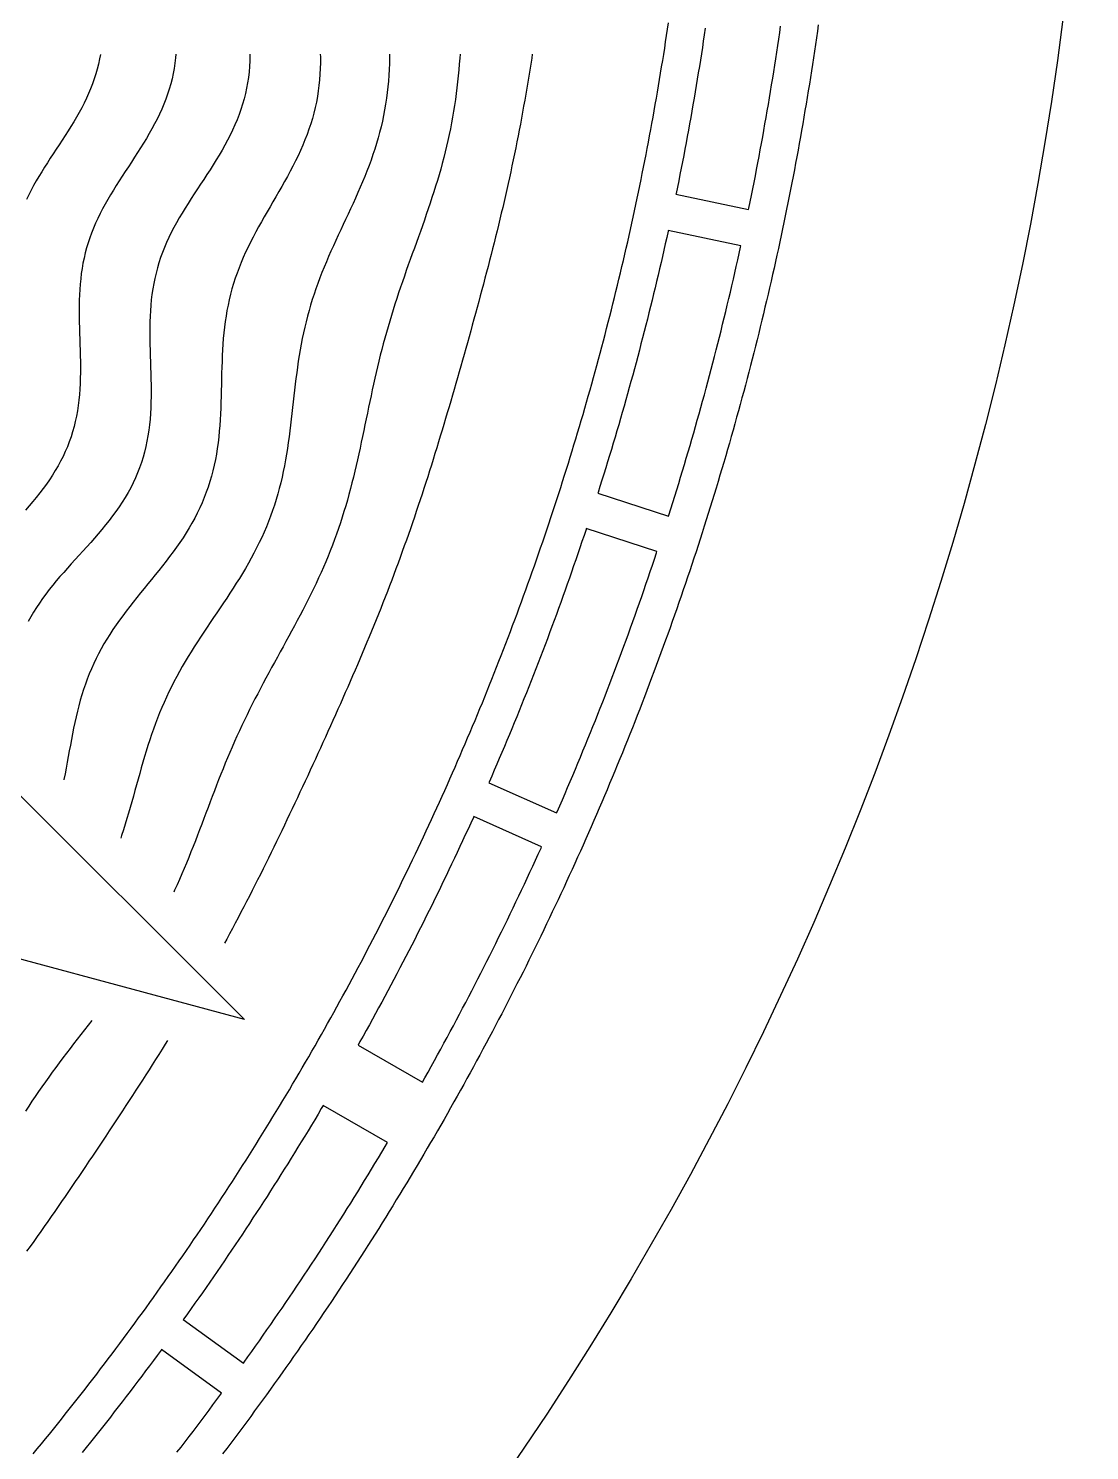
# Model space of a CAD drawing. Header units: millimetres. Extents: x -14.2 to 14.2, y -14.2 to 14.2.
# Drawn here: x 9.68 to 14.25, y -7.98 to -1.85 of the extents above; entities that cross this region are included whole.
import ezdxf

# ---------------------------------------------------------------- set-up
doc = ezdxf.new("R2010")
doc.units = ezdxf.units.MM
for name, color, linetype in [('ALTIN', 2, 'Continuous'), ('DOKU', 8, 'Continuous'), ('KESIM', 1, 'Continuous')]:
    doc.layers.add(name, color=color, linetype=linetype)

msp = doc.modelspace()

# ---------------------------------------------------------------- linework, layer by layer
at = {"layer": 'ALTIN'}
for points in [[(9.6993, -7.9955), (9.7167, -7.9743), (9.7341, -7.9531), (9.7514, -7.9319), (9.7687, -7.9106), (9.786, -7.8892), (9.8031, -7.8679), (9.8203, -7.8465), (9.8374, -7.825), (9.8544, -7.8035), (9.8714, -7.782), (9.8884, -7.7605), (9.9053, -7.7389), (9.9222, -7.7172), (9.939, -7.6956), (9.9557, -7.6739), (9.9725, -7.6521), (9.9891, -7.6304), (10.0057, -7.6085), (10.0223, -7.5867), (10.0388, -7.5648), (10.0553, -7.5429), (10.0718, -7.5209), (10.0881, -7.4989), (10.1045, -7.4769), (10.1208, -7.4549), (10.137, -7.4328), (10.1532, -7.4106), (10.1693, -7.3885), (10.1854, -7.3663), (10.2015, -7.344), (10.2175, -7.3217), (10.2334, -7.2994), (10.2493, -7.2771), (10.2652, -7.2547), (10.281, -7.2323), (10.2967, -7.2099), (10.3124, -7.1874), (10.3281, -7.1649), (10.3437, -7.1423), (10.3593, -7.1197), (10.3748, -7.0971), (10.3902, -7.0745), (10.4056, -7.0518), (10.421, -7.0291), (10.4363, -7.0063), (10.4516, -6.9835), (10.4668, -6.9607), (10.4819, -6.9378), (10.4971, -6.915), (10.5121, -6.892), (10.5271, -6.8691), (10.5421, -6.8461), (10.557, -6.8231), (10.5719, -6.8), (10.5867, -6.777), (10.6014, -6.7539), (10.6161, -6.7307), (10.6308, -6.7075), (10.6454, -6.6843), (10.66, -6.6611), (10.6745, -6.6378), (10.6889, -6.6145), (10.7033, -6.5912), (10.7177, -6.5678), (10.732, -6.5444), (10.7462, -6.521), (10.7604, -6.4975), (10.7746, -6.474), (10.7887, -6.4505), (10.8027, -6.427), (10.8167, -6.4034), (10.8307, -6.3798), (10.8446, -6.3561), (10.8584, -6.3324), (10.8722, -6.3087), (10.8859, -6.285), (10.8996, -6.2612), (10.9133, -6.2374), (10.9268, -6.2136), (10.9404, -6.1898), (10.9538, -6.1659), (10.9673, -6.142), (10.9806, -6.118), (10.994, -6.0941), (11.0072, -6.0701), (11.0205, -6.046), (11.0336, -6.022), (11.0467, -5.9979), (11.0598, -5.9738), (11.0728, -5.9496), (11.0858, -5.9255), (11.0987, -5.9013), (11.1115, -5.877), (11.1243, -5.8528), (11.137, -5.8285), (11.1497, -5.8042), (11.1624, -5.7798), (11.1749, -5.7555), (11.1875, -5.7311), (11.2, -5.7067), (11.2124, -5.6822), (11.2247, -5.6577), (11.2371, -5.6332), (11.2493, -5.6087), (11.2615, -5.5842), (11.2737, -5.5596), (11.2858, -5.535), (11.2978, -5.5103), (11.3098, -5.4857), (11.3218, -5.461), (11.3337, -5.4363), (11.3455, -5.4115), (11.3573, -5.3868), (11.369, -5.362), (11.3807, -5.3372), (11.3923, -5.3123), (11.4039, -5.2874), (11.4154, -5.2626), (11.4268, -5.2376), (11.4382, -5.2127), (11.4496, -5.1877), (11.4608, -5.1627), (11.4721, -5.1377), (11.4833, -5.1127), (11.4944, -5.0876), (11.5055, -5.0625), (11.5165, -5.0374), (11.5274, -5.0123), (11.5384, -4.9871), (11.5492, -4.9619), (11.56, -4.9367), (11.5707, -4.9115), (11.5814, -4.8862), (11.5921, -4.861), (11.6026, -4.8357), (11.6132, -4.8103), (11.6236, -4.785), (11.634, -4.7596), (11.6444, -4.7342), (11.6547, -4.7088), (11.6649, -4.6834), (11.6751, -4.6579), (11.6853, -4.6324), (11.6953, -4.6069), (11.7054, -4.5814), (11.7153, -4.5558), (11.7253, -4.5303), (11.7351, -4.5047), (11.7449, -4.4791), (11.7546, -4.4534), (11.7643, -4.4278), (11.774, -4.4021), (11.7835, -4.3764), (11.7931, -4.3507), (11.8025, -4.325), (11.8119, -4.2992), (11.8213, -4.2734), (11.8306, -4.2476), (11.8398, -4.2218), (11.849, -4.196), (11.8581, -4.1701), (11.8672, -4.1442), (11.8762, -4.1183), (11.8852, -4.0924), (11.8941, -4.0665), (11.9029, -4.0405), (11.9117, -4.0145), (11.9204, -3.9885), (11.9291, -3.9625), (11.9377, -3.9365), (11.9463, -3.9104), (11.9548, -3.8843), (11.9632, -3.8583), (11.9716, -3.8321), (11.9799, -3.806), (11.9882, -3.7799), (11.9964, -3.7537), (12.0046, -3.7275), (12.0127, -3.7013), (12.0208, -3.6751), (12.0287, -3.6489), (12.0367, -3.6226), (12.0445, -3.5964), (12.0524, -3.5701), (12.0601, -3.5438), (12.0678, -3.5175), (12.0755, -3.4911), (12.0831, -3.4648), (12.0906, -3.4384), (12.0981, -3.412), (12.1055, -3.3856), (12.1128, -3.3592), (12.1201, -3.3328), (12.1274, -3.3063), (12.1346, -3.2798), (12.1417, -3.2534), (12.1488, -3.2269), (12.1558, -3.2003), (12.1627, -3.1738), (12.1696, -3.1473), (12.1765, -3.1207), (12.1832, -3.0941), (12.19, -3.0676), (12.1966, -3.041), (12.2032, -3.0143), (12.2098, -2.9877), (12.2163, -2.9611), (12.2227, -2.9344), (12.2291, -2.9077), (12.2354, -2.881), (12.2416, -2.8543), (12.2478, -2.8276), (12.254, -2.8009), (12.2601, -2.7742), (12.2661, -2.7474), (12.272, -2.7206), (12.2779, -2.6939), (12.2838, -2.6671), (12.2896, -2.6403), (12.2953, -2.6134), (12.301, -2.5866), (12.3066, -2.5598), (12.3122, -2.5329), (12.3177, -2.5061), (12.3231, -2.4792), (12.3285, -2.4523), (12.3338, -2.4254), (12.3391, -2.3985), (12.3443, -2.3715), (12.3494, -2.3446), (12.3545, -2.3177), (12.3595, -2.2907), (12.3645, -2.2637), (12.3694, -2.2368), (12.3742, -2.2098), (12.379, -2.1828), (12.3838, -2.1557), (12.3884, -2.1287), (12.3931, -2.1017), (12.3976, -2.0746), (12.4021, -2.0476), (12.4065, -2.0205), (12.4109, -1.9935), (12.4152, -1.9664), (12.4195, -1.9393), (12.4237, -1.9122), (12.4278, -1.8851), (12.4319, -1.858), (12.436, -1.8308)], [(13.0814, -1.8385), (13.0774, -1.867), (13.0733, -1.8955), (13.0691, -1.9241), (13.0649, -1.9526), (13.0606, -1.9811), (13.0563, -2.0095), (13.0518, -2.038), (13.0474, -2.0665), (13.0428, -2.095), (13.0382, -2.1234), (13.0336, -2.1518), (13.0288, -2.1803), (13.024, -2.2087), (13.0192, -2.2371), (13.0143, -2.2655), (13.0093, -2.2939), (13.0043, -2.3223), (12.9992, -2.3506), (12.994, -2.379), (12.9888, -2.4073), (12.9835, -2.4357), (12.9782, -2.464), (12.9728, -2.4923), (12.9673, -2.5206), (12.9618, -2.5489), (12.9562, -2.5771), (12.9505, -2.6054), (12.9448, -2.6337), (12.939, -2.6619), (12.9332, -2.6901), (12.9273, -2.7183), (12.9213, -2.7465), (12.9153, -2.7747), (12.9092, -2.8029), (12.9031, -2.831), (12.8969, -2.8592), (12.8906, -2.8873), (12.8843, -2.9154), (12.8779, -2.9435), (12.8714, -2.9716), (12.8649, -2.9997), (12.8583, -3.0277), (12.8517, -3.0558), (12.845, -3.0838), (12.8382, -3.1118), (12.8314, -3.1398), (12.8245, -3.1678), (12.8176, -3.1958), (12.8106, -3.2237), (12.8035, -3.2517), (12.7964, -3.2796), (12.7892, -3.3075), (12.782, -3.3354), (12.7747, -3.3633), (12.7673, -3.3912), (12.7599, -3.419), (12.7524, -3.4468), (12.7448, -3.4746), (12.7372, -3.5024), (12.7296, -3.5302), (12.7218, -3.558), (12.714, -3.5857), (12.7062, -3.6135), (12.6983, -3.6412), (12.6903, -3.6689), (12.6823, -3.6965), (12.6742, -3.7242), (12.666, -3.7518), (12.6578, -3.7795), (12.6495, -3.8071), (12.6412, -3.8347), (12.6328, -3.8622), (12.6243, -3.8898), (12.6158, -3.9173), (12.6072, -3.9448), (12.5986, -3.9723), (12.5899, -3.9998), (12.5811, -4.0273), (12.5723, -4.0547), (12.5635, -4.0821), (12.5545, -4.1095), (12.5455, -4.1369), (12.5365, -4.1643), (12.5274, -4.1916), (12.5182, -4.2189), (12.5089, -4.2462), (12.4997, -4.2735), (12.4903, -4.3008), (12.4809, -4.328), (12.4714, -4.3552), (12.4619, -4.3824), (12.4523, -4.4096), (12.4426, -4.4367), (12.4329, -4.4639), (12.4232, -4.491), (12.4133, -4.5181), (12.4035, -4.5452), (12.3935, -4.5722), (12.3835, -4.5992), (12.3734, -4.6262), (12.3633, -4.6532), (12.3531, -4.6802), (12.3429, -4.7071), (12.3326, -4.734), (12.3222, -4.7609), (12.3118, -4.7878), (12.3013, -4.8147), (12.2908, -4.8415), (12.2802, -4.8683), (12.2696, -4.8951), (12.2589, -4.9218), (12.2481, -4.9486), (12.2373, -4.9753), (12.2264, -5.0019), (12.2154, -5.0286), (12.2044, -5.0552), (12.1934, -5.0819), (12.1823, -5.1085), (12.1711, -5.135), (12.1599, -5.1616), (12.1486, -5.1881), (12.1372, -5.2146), (12.1258, -5.241), (12.1144, -5.2675), (12.1028, -5.2939), (12.0913, -5.3203), (12.0796, -5.3467), (12.0679, -5.373), (12.0562, -5.3993), (12.0444, -5.4256), (12.0325, -5.4519), (12.0206, -5.4781), (12.0086, -5.5043), (11.9966, -5.5305), (11.9845, -5.5567), (11.9723, -5.5828), (11.9601, -5.6089), (11.9479, -5.635), (11.9355, -5.661), (11.9232, -5.6871), (11.9107, -5.7131), (11.8982, -5.739), (11.8857, -5.765), (11.8731, -5.7909), (11.8604, -5.8168), (11.8477, -5.8426), (11.8349, -5.8685), (11.8221, -5.8943), (11.8092, -5.9201), (11.7963, -5.9458), (11.7833, -5.9715), (11.7702, -5.9972), (11.7571, -6.0229), (11.7439, -6.0485), (11.7307, -6.0741), (11.7174, -6.0997), (11.7041, -6.1252), (11.6907, -6.1508), (11.6772, -6.1763), (11.6637, -6.2017), (11.6502, -6.2272), (11.6366, -6.2526), (11.6229, -6.2779), (11.6092, -6.3033), (11.5954, -6.3286), (11.5816, -6.3539), (11.5677, -6.3791), (11.5537, -6.4043), (11.5397, -6.4295), (11.5257, -6.4547), (11.5116, -6.4798), (11.4974, -6.5049), (11.4832, -6.53), (11.4689, -6.555), (11.4546, -6.58), (11.4402, -6.605), (11.4258, -6.6299), (11.4113, -6.6549), (11.3967, -6.6797), (11.3821, -6.7046), (11.3675, -6.7294), (11.3528, -6.7542), (11.338, -6.7789), (11.3232, -6.8037), (11.3083, -6.8283), (11.2934, -6.853), (11.2784, -6.8776), (11.2634, -6.9022), (11.2483, -6.9268), (11.2332, -6.9513), (11.218, -6.9758), (11.2027, -7.0002), (11.1874, -7.0247), (11.1721, -7.049), (11.1567, -7.0734), (11.1412, -7.0977), (11.1257, -7.122), (11.1101, -7.1463), (11.0945, -7.1705), (11.0788, -7.1947), (11.0631, -7.2188), (11.0473, -7.243), (11.0315, -7.267), (11.0156, -7.2911), (10.9997, -7.3151), (10.9837, -7.3391), (10.9677, -7.363), (10.9516, -7.3869), (10.9354, -7.4108), (10.9193, -7.4347), (10.903, -7.4585), (10.8867, -7.4822), (10.8704, -7.506), (10.854, -7.5297), (10.8375, -7.5533), (10.821, -7.5769), (10.8044, -7.6005), (10.7878, -7.6241), (10.7712, -7.6476), (10.7545, -7.6711), (10.7377, -7.6945), (10.7209, -7.7179), (10.704, -7.7413), (10.6871, -7.7646), (10.6701, -7.7879), (10.6531, -7.8112), (10.6361, -7.8344), (10.6189, -7.8576), (10.6018, -7.8808), (10.5846, -7.9039), (10.5673, -7.9269), (10.55, -7.95), (10.5326, -7.973), (10.5152, -7.9959)], [(12.5942, -1.8541), (12.5902, -1.8816), (12.586, -1.9091), (12.5818, -1.9365), (12.5776, -1.964), (12.5733, -1.9914), (12.5689, -2.0188), (12.5645, -2.0463), (12.56, -2.0737), (12.5554, -2.1011), (12.5508, -2.1284), (12.5461, -2.1558), (12.5414, -2.1832), (12.5366, -2.2105), (12.5318, -2.2379), (12.5268, -2.2652), (12.5219, -2.2925), (12.5168, -2.3199), (12.5117, -2.3472), (12.5066, -2.3745), (12.5014, -2.4017), (12.4961, -2.429), (12.4908, -2.4563), (12.4854, -2.4835), (12.4799, -2.5107), (12.4744, -2.538), (12.4689, -2.5652), (12.4682, -2.5684), (12.7812, -2.6349), (12.7823, -2.6296), (12.788, -2.6018), (12.7937, -2.5738), (12.7992, -2.5459), (12.8048, -2.518), (12.8102, -2.4901), (12.8156, -2.4621), (12.821, -2.4341), (12.8263, -2.4062), (12.8315, -2.3782), (12.8366, -2.3502), (12.8417, -2.3222), (12.8468, -2.2941), (12.8517, -2.2661), (12.8567, -2.2381), (12.8615, -2.21), (12.8663, -2.1819), (12.871, -2.1539), (12.8757, -2.1258), (12.8803, -2.0977), (12.8848, -2.0696), (12.8893, -2.0415), (12.8938, -2.0133), (12.8981, -1.9852), (12.9024, -1.9571), (12.9067, -1.9289), (12.9108, -1.9008), (12.915, -1.8726), (12.919, -1.8444)], [(10.3185, -7.9894), (10.3359, -7.9669), (10.3533, -7.9443), (10.3706, -7.9217), (10.3878, -7.8991), (10.405, -7.8764), (10.4222, -7.8537), (10.4393, -7.8309), (10.4564, -7.8081), (10.4734, -7.7853), (10.4903, -7.7624), (10.5072, -7.7395), (10.5104, -7.7352), (10.2516, -7.5471), (10.2496, -7.5498), (10.2331, -7.5721), (10.2166, -7.5944), (10.2, -7.6167), (10.1833, -7.6389), (10.1666, -7.6611), (10.1499, -7.6833), (10.1331, -7.7054), (10.1163, -7.7275), (10.0994, -7.7495), (10.0825, -7.7715), (10.0655, -7.7935), (10.0485, -7.8155), (10.0314, -7.8374), (10.0143, -7.8592), (9.9971, -7.8811), (9.9799, -7.9029), (9.9626, -7.9246), (9.9453, -7.9463), (9.9279, -7.968), (9.9105, -7.9896)]]:
    msp.add_lwpolyline(points, dxfattribs=at)
for points in [[(12.4037, -2.8636), (12.3975, -2.8907), (12.3911, -2.9177), (12.3847, -2.9447), (12.3783, -2.9718), (12.3718, -2.9988), (12.3652, -3.0257), (12.3586, -3.0527), (12.3519, -3.0797), (12.3451, -3.1066), (12.3383, -3.1335), (12.3314, -3.1604), (12.3245, -3.1873), (12.3175, -3.2142), (12.3105, -3.2411), (12.3034, -3.2679), (12.2962, -3.2948), (12.289, -3.3216), (12.2817, -3.3484), (12.2744, -3.3752), (12.267, -3.4019), (12.2596, -3.4287), (12.2521, -3.4554), (12.2445, -3.4822), (12.2369, -3.5089), (12.2292, -3.5356), (12.2214, -3.5622), (12.2136, -3.5889), (12.2058, -3.6155), (12.1979, -3.6421), (12.1899, -3.6687), (12.1819, -3.6953), (12.1738, -3.7219), (12.1656, -3.7484), (12.1574, -3.775), (12.1491, -3.8015), (12.1408, -3.828), (12.1324, -3.8545), (12.1314, -3.8576), (12.4358, -3.9565), (12.4374, -3.9514), (12.446, -3.9242), (12.4545, -3.897), (12.463, -3.8699), (12.4714, -3.8427), (12.4798, -3.8155), (12.4881, -3.7882), (12.4963, -3.761), (12.5045, -3.7337), (12.5126, -3.7064), (12.5207, -3.6791), (12.5287, -3.6518), (12.5366, -3.6244), (12.5445, -3.5971), (12.5523, -3.5697), (12.56, -3.5423), (12.5677, -3.5149), (12.5754, -3.4875), (12.583, -3.46), (12.5905, -3.4326), (12.5979, -3.4051), (12.6053, -3.3776), (12.6127, -3.3501), (12.6199, -3.3226), (12.6272, -3.295), (12.6343, -3.2675), (12.6414, -3.2399), (12.6485, -3.2123), (12.6554, -3.1847), (12.6624, -3.1571), (12.6692, -3.1294), (12.676, -3.1018), (12.6828, -3.0741), (12.6894, -3.0465), (12.696, -3.0188), (12.7026, -2.9911), (12.7091, -2.9633), (12.7155, -2.9356), (12.7219, -2.9079), (12.7282, -2.8801), (12.7345, -2.8523), (12.7407, -2.8245), (12.7468, -2.7967), (12.7479, -2.7914), (12.4349, -2.7249), (12.4342, -2.7282), (12.4282, -2.7553), (12.4222, -2.7824), (12.4161, -2.8095), (12.4099, -2.8366)], [(12.0365, -4.1445), (12.0274, -4.1707), (12.0183, -4.197), (12.0091, -4.2232), (11.9998, -4.2494), (11.9905, -4.2755), (11.9812, -4.3017), (11.9718, -4.3278), (11.9623, -4.3539), (11.9528, -4.38), (11.9432, -4.4061), (11.9335, -4.4321), (11.9238, -4.4581), (11.9141, -4.4841), (11.9043, -4.5101), (11.8944, -4.5361), (11.8845, -4.562), (11.8745, -4.5879), (11.8645, -4.6138), (11.8544, -4.6397), (11.8442, -4.6656), (11.834, -4.6914), (11.8237, -4.7172), (11.8134, -4.743), (11.8031, -4.7687), (11.7926, -4.7945), (11.7821, -4.8202), (11.7716, -4.8459), (11.761, -4.8716), (11.7503, -4.8972), (11.7396, -4.9228), (11.7289, -4.9484), (11.718, -4.974), (11.7071, -4.9996), (11.6962, -5.0251), (11.6852, -5.0506), (11.6742, -5.0761), (11.6631, -5.1015), (11.6617, -5.1046), (11.9541, -5.2347), (11.9563, -5.2298), (11.9676, -5.2037), (11.979, -5.1776), (11.9902, -5.1514), (12.0014, -5.1252), (12.0126, -5.099), (12.0237, -5.0728), (12.0347, -5.0466), (12.0457, -5.0203), (12.0566, -4.994), (12.0675, -4.9677), (12.0783, -4.9414), (12.0891, -4.915), (12.0997, -4.8886), (12.1104, -4.8622), (12.121, -4.8358), (12.1315, -4.8093), (12.1419, -4.7828), (12.1524, -4.7563), (12.1627, -4.7298), (12.173, -4.7033), (12.1832, -4.6767), (12.1934, -4.6501), (12.2035, -4.6235), (12.2136, -4.5969), (12.2236, -4.5702), (12.2335, -4.5435), (12.2434, -4.5168), (12.2532, -4.4901), (12.263, -4.4634), (12.2727, -4.4366), (12.2823, -4.4098), (12.2919, -4.383), (12.3015, -4.3562), (12.3109, -4.3293), (12.3204, -4.3025), (12.3297, -4.2756), (12.339, -4.2487), (12.3483, -4.2217), (12.3574, -4.1948), (12.3666, -4.1678), (12.3756, -4.1408), (12.3846, -4.1138), (12.3863, -4.1087), (12.082, -4.0098), (12.0809, -4.0129), (12.0722, -4.0393), (12.0633, -4.0656), (12.0544, -4.0919), (12.0455, -4.1182)], [(9.1477, -5.7317), (8.7469, -5.05), (9.5377, -5.0563), (10.6088, -6.125)], [(11.5373, -5.3799), (11.5255, -5.4051), (11.5137, -5.4302), (11.5018, -5.4553), (11.4899, -5.4804), (11.4779, -5.5055), (11.4659, -5.5305), (11.4538, -5.5555), (11.4416, -5.5805), (11.4294, -5.6054), (11.4172, -5.6303), (11.4049, -5.6552), (11.3925, -5.6801), (11.3801, -5.7049), (11.3676, -5.7298), (11.3551, -5.7545), (11.3425, -5.7793), (11.3299, -5.804), (11.3172, -5.8287), (11.3044, -5.8534), (11.2916, -5.8781), (11.2788, -5.9027), (11.2659, -5.9273), (11.2529, -5.9518), (11.2399, -5.9764), (11.2269, -6.0009), (11.2137, -6.0254), (11.2006, -6.0498), (11.1873, -6.0742), (11.1741, -6.0986), (11.1607, -6.123), (11.1473, -6.1473), (11.1339, -6.1716), (11.1204, -6.1959), (11.1069, -6.2201), (11.0987, -6.2347), (11.3759, -6.3947), (11.3861, -6.3765), (11.4, -6.3517), (11.4138, -6.3268), (11.4276, -6.3018), (11.4413, -6.2769), (11.455, -6.2519), (11.4686, -6.2269), (11.4821, -6.2019), (11.4956, -6.1768), (11.5091, -6.1517), (11.5225, -6.1266), (11.5358, -6.1015), (11.5491, -6.0763), (11.5623, -6.0511), (11.5755, -6.0258), (11.5886, -6.0006), (11.6017, -5.9753), (11.6147, -5.9499), (11.6276, -5.9246), (11.6405, -5.8992), (11.6534, -5.8738), (11.6662, -5.8483), (11.6789, -5.8229), (11.6916, -5.7974), (11.7042, -5.7719), (11.7168, -5.7463), (11.7293, -5.7207), (11.7417, -5.6951), (11.7541, -5.6695), (11.7665, -5.6439), (11.7787, -5.6182), (11.791, -5.5925), (11.8031, -5.5667), (11.8153, -5.541), (11.8273, -5.5152), (11.8393, -5.4894), (11.8513, -5.4635), (11.8632, -5.4376), (11.875, -5.4117), (11.8868, -5.3858), (11.889, -5.3809), (11.5967, -5.2507), (11.5953, -5.2538), (11.5838, -5.279), (11.5723, -5.3043), (11.5607, -5.3295), (11.549, -5.3547)], [(10.8686, -6.6277), (10.8541, -6.6514), (10.8396, -6.6751), (10.825, -6.6987), (10.8103, -6.7223), (10.7957, -6.7459), (10.7809, -6.7694), (10.7661, -6.7929), (10.7513, -6.8164), (10.7364, -6.8398), (10.7214, -6.8632), (10.7064, -6.8866), (10.6914, -6.9099), (10.6763, -6.9333), (10.6611, -6.9565), (10.6459, -6.9798), (10.6307, -7.003), (10.6154, -7.0262), (10.6, -7.0493), (10.5846, -7.0724), (10.5692, -7.0955), (10.5536, -7.1185), (10.5381, -7.1415), (10.5225, -7.1645), (10.5068, -7.1874), (10.4911, -7.2104), (10.4754, -7.2332), (10.4596, -7.2561), (10.4437, -7.2789), (10.4278, -7.3016), (10.4119, -7.3244), (10.3958, -7.3471), (10.3798, -7.3697), (10.3637, -7.3923), (10.3475, -7.4149), (10.3456, -7.4176), (10.6045, -7.6057), (10.6076, -7.6013), (10.6242, -7.5782), (10.6407, -7.555), (10.6572, -7.5317), (10.6736, -7.5085), (10.6899, -7.4852), (10.7062, -7.4618), (10.7225, -7.4385), (10.7387, -7.415), (10.7548, -7.3916), (10.7709, -7.3681), (10.787, -7.3446), (10.803, -7.3211), (10.8189, -7.2975), (10.8348, -7.2738), (10.8507, -7.2502), (10.8665, -7.2265), (10.8822, -7.2028), (10.8979, -7.179), (10.9135, -7.1552), (10.9291, -7.1314), (10.9447, -7.1075), (10.9601, -7.0836), (10.9756, -7.0597), (10.9909, -7.0358), (11.0063, -7.0118), (11.0215, -6.9877), (11.0367, -6.9637), (11.0519, -6.9396), (11.067, -6.9154), (11.0821, -6.8913), (11.0971, -6.8671), (11.1121, -6.8429), (11.127, -6.8186), (11.1418, -6.7943), (11.1566, -6.77), (11.1713, -6.7456), (11.186, -6.7212), (11.2007, -6.6968), (11.2153, -6.6724), (11.2259, -6.6545), (10.9487, -6.4945), (10.9402, -6.5088), (10.926, -6.5326), (10.9117, -6.5564), (10.8974, -6.5802), (10.883, -6.604)]]:
    msp.add_lwpolyline(points, close=True, dxfattribs=at)
at = {"layer": 'DOKU'}
for points in [[(10.3132, -1.9658), (10.3119, -1.9811), (10.3093, -2.0039), (10.306, -2.0266), (10.3019, -2.0492), (10.297, -2.0716), (10.2914, -2.0938), (10.2851, -2.1159), (10.2781, -2.1378), (10.2703, -2.1596), (10.2619, -2.1812), (10.2528, -2.2027), (10.2431, -2.224), (10.2328, -2.2452), (10.222, -2.2662), (10.2107, -2.287), (10.199, -2.3078), (10.1869, -2.3284), (10.1744, -2.3489), (10.1617, -2.3694), (10.1487, -2.3897), (10.1356, -2.41), (10.1224, -2.4302), (10.1091, -2.4503), (10.0959, -2.4704), (10.0827, -2.4905), (10.0697, -2.5107), (10.0569, -2.5308), (10.0443, -2.5509), (10.032, -2.5711), (10.0201, -2.5914), (10.0086, -2.6117), (9.9975, -2.6321), (9.987, -2.6527), (9.9769, -2.6733), (9.9674, -2.6941), (9.9585, -2.715), (9.9502, -2.7361), (9.9425, -2.7573), (9.9354, -2.7787), (9.929, -2.8003), (9.9232, -2.822), (9.918, -2.844), (9.9135, -2.8661), (9.9096, -2.8884), (9.9063, -2.9109), (9.9035, -2.9336), (9.9013, -2.9564), (9.8996, -2.9794), (9.8984, -3.0026), (9.8975, -3.026), (9.8971, -3.0495), (9.897, -3.0731), (9.8972, -3.0969), (9.8976, -3.1207), (9.8982, -3.1447), (9.8989, -3.1687), (9.8997, -3.1928), (9.9005, -3.2169), (9.9012, -3.241), (9.9018, -3.2651), (9.9022, -3.2892), (9.9024, -3.3133), (9.9023, -3.3373), (9.9019, -3.3612), (9.9011, -3.3851), (9.8998, -3.4088), (9.898, -3.4323), (9.8957, -3.4557), (9.8929, -3.479), (9.8894, -3.502), (9.8853, -3.5248), (9.8805, -3.5475), (9.8751, -3.5698), (9.8689, -3.592), (9.862, -3.6139), (9.8545, -3.6355), (9.8462, -3.6569), (9.8372, -3.678), (9.8275, -3.6988), (9.8171, -3.7194), (9.806, -3.7397), (9.7943, -3.7597), (9.782, -3.7795), (9.7691, -3.799), (9.7556, -3.8183), (9.7417, -3.8373), (9.7273, -3.8562), (9.7124, -3.8749), (9.6972, -3.8933), (9.6817, -3.9117), (9.6659, -3.9298)], [(9.9887, -1.9667), (9.9852, -1.9862), (9.9805, -2.0079), (9.9751, -2.0295), (9.9689, -2.0509), (9.9621, -2.0721), (9.9546, -2.0932), (9.9464, -2.1142), (9.9376, -2.135), (9.9282, -2.1556), (9.9183, -2.1761), (9.9078, -2.1965), (9.8969, -2.2167), (9.8855, -2.2369), (9.8737, -2.2569), (9.8617, -2.2767), (9.8493, -2.2965), (9.8367, -2.3162), (9.824, -2.3359), (9.8112, -2.3555), (9.7984, -2.375), (9.7855, -2.3945), (9.7728, -2.414), (9.7601, -2.4335), (9.7477, -2.453), (9.7355, -2.4725), (9.7236, -2.4921), (9.7121, -2.5117), (9.7009, -2.5314), (9.6902, -2.5512), (9.68, -2.5711), (9.6702, -2.5911)], [(10.6325, -1.9654), (10.6326, -1.9706), (10.6321, -1.9945), (10.6308, -2.0183), (10.6289, -2.042), (10.6262, -2.0655), (10.6228, -2.0889), (10.6185, -2.1122), (10.6135, -2.1352), (10.6078, -2.1582), (10.6013, -2.1809), (10.594, -2.2036), (10.586, -2.226), (10.5773, -2.2483), (10.568, -2.2704), (10.558, -2.2924), (10.5474, -2.3142), (10.5363, -2.3358), (10.5246, -2.3574), (10.5125, -2.3787), (10.5, -2.4), (10.4872, -2.4212), (10.474, -2.4422), (10.4607, -2.4632), (10.4472, -2.484), (10.4335, -2.5049), (10.4199, -2.5256), (10.4062, -2.5464), (10.3926, -2.5671), (10.3792, -2.5878), (10.366, -2.6086), (10.353, -2.6293), (10.3404, -2.6502), (10.3281, -2.671), (10.3163, -2.692), (10.3049, -2.713), (10.294, -2.7342), (10.2836, -2.7555), (10.2738, -2.7769), (10.2646, -2.7985), (10.256, -2.8202), (10.2481, -2.8421), (10.2408, -2.8641), (10.2342, -2.8863), (10.2282, -2.9088), (10.2229, -2.9314), (10.2183, -2.9542), (10.2142, -2.9772), (10.2108, -3.0004), (10.2079, -3.0237), (10.2057, -3.0473), (10.2039, -3.071), (10.2026, -3.0949), (10.2018, -3.119), (10.2013, -3.1432), (10.2013, -3.1676), (10.2014, -3.1921), (10.2019, -3.2166), (10.2025, -3.2413), (10.2032, -3.2661), (10.204, -3.2909), (10.2048, -3.3158), (10.2056, -3.3406), (10.2062, -3.3655), (10.2066, -3.3904), (10.2068, -3.4152), (10.2067, -3.4399), (10.2063, -3.4646), (10.2054, -3.4891), (10.2041, -3.5136), (10.2023, -3.5378), (10.1999, -3.562), (10.197, -3.5859), (10.1934, -3.6097), (10.1891, -3.6332), (10.1842, -3.6565), (10.1786, -3.6796), (10.1723, -3.7024), (10.1652, -3.725), (10.1574, -3.7473), (10.1489, -3.7693), (10.1396, -3.791), (10.1296, -3.8125), (10.1189, -3.8337), (10.1075, -3.8546), (10.0954, -3.8753), (10.0827, -3.8956), (10.0694, -3.9158), (10.0555, -3.9357), (10.0411, -3.9553), (10.0263, -3.9747), (10.011, -3.994), (9.9953, -4.013), (9.9793, -4.0319), (9.963, -4.0506), (9.9466, -4.0692), (9.9299, -4.0878), (9.9132, -4.1062), (9.8965, -4.1246), (9.8798, -4.1429), (9.8631, -4.1613), (9.8466, -4.1796), (9.8303, -4.1981), (9.8143, -4.2165), (9.7985, -4.2351), (9.7831, -4.2538), (9.7681, -4.2727), (9.7536, -4.2917), (9.7395, -4.3109), (9.7259, -4.3303), (9.7129, -4.3499), (9.7005, -4.3697), (9.6886, -4.3898), (9.6773, -4.4102)], [(10.9359, -1.9654), (10.9361, -1.9776), (10.9361, -2.0022), (10.9355, -2.0268), (10.9344, -2.0513), (10.9326, -2.0756), (10.9302, -2.0999), (10.9271, -2.124), (10.9234, -2.148), (10.919, -2.1719), (10.9139, -2.1957), (10.9081, -2.2193), (10.9017, -2.2428), (10.8947, -2.2661), (10.887, -2.2893), (10.8787, -2.3123), (10.8699, -2.3353), (10.8604, -2.358), (10.8505, -2.3807), (10.8401, -2.4032), (10.8292, -2.4256), (10.8179, -2.4479), (10.8063, -2.47), (10.7944, -2.4921), (10.7822, -2.5141), (10.7698, -2.536), (10.7573, -2.5578), (10.7447, -2.5796), (10.732, -2.6013), (10.7194, -2.623), (10.7068, -2.6447), (10.6943, -2.6664), (10.6819, -2.6881), (10.6698, -2.7098), (10.658, -2.7316), (10.6465, -2.7534), (10.6353, -2.7752), (10.6245, -2.7972), (10.6141, -2.8192), (10.6042, -2.8414), (10.5947, -2.8636), (10.5858, -2.886), (10.5773, -2.9085), (10.5695, -2.9312), (10.5621, -2.954), (10.5554, -2.9769), (10.5492, -3), (10.5435, -3.0233), (10.5384, -3.0467), (10.5338, -3.0703), (10.5297, -3.0941), (10.5261, -3.118), (10.523, -3.1421), (10.5204, -3.1663), (10.5181, -3.1906), (10.5162, -3.2151), (10.5147, -3.2398), (10.5134, -3.2645), (10.5124, -3.2893), (10.5115, -3.3143), (10.5109, -3.3393), (10.5103, -3.3644), (10.5097, -3.3895), (10.5092, -3.4146), (10.5086, -3.4398), (10.5078, -3.465), (10.507, -3.4901), (10.5059, -3.5152), (10.5045, -3.5403), (10.5028, -3.5652), (10.5008, -3.5901), (10.4983, -3.6149), (10.4955, -3.6395), (10.4921, -3.664), (10.4883, -3.6884), (10.4838, -3.7125), (10.4789, -3.7365), (10.4733, -3.7603), (10.4671, -3.7839), (10.4603, -3.8072), (10.4529, -3.8304), (10.4448, -3.8533), (10.436, -3.8759), (10.4267, -3.8984), (10.4167, -3.9206), (10.4061, -3.9425), (10.3949, -3.9642), (10.3831, -3.9857), (10.3707, -4.0069), (10.3579, -4.028), (10.3445, -4.0488), (10.3307, -4.0694), (10.3164, -4.0898), (10.3018, -4.11), (10.2869, -4.1301), (10.2717, -4.15), (10.2562, -4.1698), (10.2405, -4.1895), (10.2247, -4.2091), (10.2089, -4.2287), (10.193, -4.2481), (10.177, -4.2676), (10.1612, -4.287), (10.1455, -4.3065), (10.1299, -4.326), (10.1146, -4.3456), (10.0995, -4.3652), (10.0847, -4.3849), (10.0702, -4.4048), (10.0561, -4.4248), (10.0424, -4.4449), (10.0291, -4.4652), (10.0163, -4.4858), (10.004, -4.5065), (9.9921, -4.5274), (9.9808, -4.5485), (9.97, -4.5699), (9.9597, -4.5915), (9.95, -4.6133), (9.9407, -4.6354), (9.932, -4.6578), (9.9238, -4.6804), (9.9161, -4.7032), (9.9088, -4.7262), (9.902, -4.7495), (9.8955, -4.773), (9.8895, -4.7967), (9.8838, -4.8206), (9.8784, -4.8447), (9.8733, -4.869), (9.8684, -4.8933), (9.8637, -4.9178), (9.8591, -4.9424), (9.8546, -4.9671), (9.8501, -4.9918), (9.8456, -5.0166), (9.8411, -5.0414), (9.8364, -5.0661), (9.8316, -5.0908), (9.8314, -5.092)], [(11.2342, -1.9654), (11.234, -1.9809), (11.2333, -2.006), (11.2323, -2.0311), (11.2308, -2.0562), (11.229, -2.0812), (11.2267, -2.1061), (11.224, -2.1309), (11.2208, -2.1557), (11.2172, -2.1804), (11.213, -2.205), (11.2084, -2.2295), (11.2033, -2.2539), (11.1977, -2.2782), (11.1916, -2.3024), (11.1851, -2.3265), (11.1781, -2.3505), (11.1707, -2.3744), (11.1628, -2.3982), (11.1545, -2.4219), (11.1459, -2.4455), (11.1369, -2.469), (11.1275, -2.4924), (11.1179, -2.5157), (11.108, -2.539), (11.0979, -2.5622), (11.0876, -2.5853), (11.0771, -2.6083), (11.0665, -2.6313), (11.0558, -2.6543), (11.0451, -2.6772), (11.0344, -2.7001), (11.0237, -2.723), (11.013, -2.7459), (11.0025, -2.7687), (10.9921, -2.7916), (10.9818, -2.8145), (10.9718, -2.8375), (10.9619, -2.8605), (10.9524, -2.8835), (10.9431, -2.9066), (10.9341, -2.9298), (10.9254, -2.953), (10.9171, -2.9763), (10.9091, -2.9997), (10.9014, -3.0232), (10.8942, -3.0468), (10.8873, -3.0705), (10.8808, -3.0943), (10.8747, -3.1183), (10.8689, -3.1423), (10.8635, -3.1664), (10.8584, -3.1906), (10.8536, -3.215), (10.8492, -3.2394), (10.8451, -3.264), (10.8412, -3.2886), (10.8375, -3.3134), (10.8341, -3.3382), (10.8309, -3.3631), (10.8278, -3.388), (10.8248, -3.4131), (10.822, -3.4381), (10.8192, -3.4632), (10.8163, -3.4884), (10.8135, -3.5135), (10.8106, -3.5387), (10.8076, -3.5638), (10.8045, -3.589), (10.8012, -3.614), (10.7978, -3.6391), (10.7941, -3.6641), (10.7901, -3.689), (10.7858, -3.7138), (10.7812, -3.7386), (10.7762, -3.7632), (10.7709, -3.7878), (10.7652, -3.8121), (10.759, -3.8364), (10.7525, -3.8605), (10.7454, -3.8845), (10.738, -3.9083), (10.73, -3.9319), (10.7216, -3.9554), (10.7128, -3.9787), (10.7035, -4.0019), (10.6937, -4.0248), (10.6834, -4.0476), (10.6728, -4.0702), (10.6617, -4.0926), (10.6502, -4.1149), (10.6383, -4.137), (10.6261, -4.159), (10.6135, -4.1808), (10.6007, -4.2024), (10.5875, -4.224), (10.5741, -4.2454), (10.5605, -4.2667), (10.5467, -4.2879), (10.5327, -4.309), (10.5187, -4.3301), (10.5045, -4.3511), (10.4903, -4.3721), (10.4761, -4.393), (10.462, -4.4139), (10.4479, -4.4349), (10.4339, -4.4558), (10.42, -4.4768), (10.4063, -4.4978), (10.3928, -4.5189), (10.3795, -4.5401), (10.3664, -4.5613), (10.3536, -4.5827), (10.3411, -4.6042), (10.3289, -4.6258), (10.3171, -4.6475), (10.3055, -4.6694), (10.2943, -4.6914), (10.2834, -4.7136), (10.2729, -4.7359), (10.2628, -4.7584), (10.253, -4.781), (10.2435, -4.8039), (10.2344, -4.8268), (10.2256, -4.85), (10.2171, -4.8733), (10.2089, -4.8967), (10.2009, -4.9203), (10.1932, -4.9441), (10.1858, -4.9679), (10.1785, -4.9919), (10.1714, -5.016), (10.1645, -5.0402), (10.1577, -5.0644), (10.1509, -5.0887), (10.1442, -5.1131), (10.1375, -5.1375), (10.1307, -5.1619), (10.124, -5.1863), (10.1171, -5.2106), (10.1101, -5.235), (10.1029, -5.2592), (10.0955, -5.2834), (10.088, -5.3075), (10.0801, -5.3315), (10.0762, -5.3431)], [(11.5379, -1.9655), (11.5367, -1.9824), (11.5346, -2.0079), (11.5324, -2.0335), (11.5299, -2.059), (11.5272, -2.0845), (11.5243, -2.1099), (11.5211, -2.1353), (11.5177, -2.1607), (11.514, -2.186), (11.51, -2.2113), (11.5057, -2.2365), (11.5012, -2.2617), (11.4963, -2.2868), (11.4912, -2.3118), (11.4858, -2.3368), (11.4801, -2.3617), (11.4741, -2.3866), (11.4678, -2.4114), (11.4613, -2.4362), (11.4545, -2.4609), (11.4475, -2.4855), (11.4402, -2.5101), (11.4327, -2.5346), (11.425, -2.559), (11.4171, -2.5834), (11.4091, -2.6078), (11.4009, -2.6321), (11.3926, -2.6564), (11.3841, -2.6806), (11.3756, -2.7048), (11.367, -2.729), (11.3584, -2.7531), (11.3497, -2.7772), (11.341, -2.8014), (11.3323, -2.8255), (11.3236, -2.8496), (11.315, -2.8736), (11.3065, -2.8977), (11.298, -2.9219), (11.2896, -2.946), (11.2814, -2.9701), (11.2733, -2.9943), (11.2653, -3.0185), (11.2574, -3.0428), (11.2497, -3.067), (11.2422, -3.0913), (11.2349, -3.1157), (11.2277, -3.1401), (11.2207, -3.1646), (11.2139, -3.1891), (11.2073, -3.2136), (11.2008, -3.2382), (11.1945, -3.2629), (11.1884, -3.2876), (11.1824, -3.3124), (11.1766, -3.3372), (11.1709, -3.362), (11.1653, -3.3869), (11.1598, -3.4119), (11.1544, -3.4369), (11.1491, -3.4619), (11.1439, -3.4869), (11.1387, -3.512), (11.1335, -3.5371), (11.1283, -3.5622), (11.1231, -3.5873), (11.1179, -3.6124), (11.1126, -3.6375), (11.1072, -3.6626), (11.1017, -3.6877), (11.0961, -3.7127), (11.0904, -3.7377), (11.0846, -3.7627), (11.0785, -3.7876), (11.0723, -3.8125), (11.0659, -3.8373), (11.0592, -3.8621), (11.0524, -3.8867), (11.0452, -3.9113), (11.0379, -3.9358), (11.0303, -3.9603), (11.0224, -3.9846), (11.0142, -4.0088), (11.0058, -4.033), (10.9971, -4.057), (10.9881, -4.081), (10.9788, -4.1048), (10.9693, -4.1285), (10.9595, -4.1522), (10.9494, -4.1757), (10.9391, -4.1991), (10.9285, -4.2224), (10.9177, -4.2457), (10.9067, -4.2688), (10.8955, -4.2918), (10.884, -4.3148), (10.8724, -4.3377), (10.8607, -4.3605), (10.8488, -4.3832), (10.8368, -4.4059), (10.8246, -4.4285), (10.8124, -4.451), (10.8002, -4.4736), (10.7878, -4.4961), (10.7755, -4.5185), (10.7631, -4.541), (10.7508, -4.5634), (10.7384, -4.5859), (10.7262, -4.6083), (10.714, -4.6308), (10.7018, -4.6533), (10.6898, -4.6758), (10.6779, -4.6984), (10.6661, -4.721), (10.6544, -4.7436), (10.6428, -4.7663), (10.6315, -4.7891), (10.6202, -4.812), (10.6092, -4.8349), (10.5983, -4.8579), (10.5875, -4.8809), (10.577, -4.9041), (10.5666, -4.9273), (10.5563, -4.9506), (10.5463, -4.9739), (10.5363, -4.9974), (10.5266, -5.0209), (10.5169, -5.0445), (10.5074, -5.0682), (10.498, -5.0919), (10.4887, -5.1157), (10.4794, -5.1395), (10.4703, -5.1634), (10.4612, -5.1873), (10.4521, -5.2112), (10.4431, -5.2352), (10.434, -5.2592), (10.425, -5.2832), (10.4159, -5.3071), (10.4067, -5.3311), (10.3975, -5.3551), (10.3882, -5.379), (10.3787, -5.4028), (10.3692, -5.4266), (10.3595, -5.4504), (10.3496, -5.4741), (10.3396, -5.4976), (10.3293, -5.5211), (10.3189, -5.5446), (10.3083, -5.5678), (10.3046, -5.5757)], [(11.8491, -1.9659), (11.8465, -1.9824), (11.8424, -2.0083), (11.8383, -2.0342), (11.8341, -2.0601), (11.8298, -2.0859), (11.8255, -2.1118), (11.821, -2.1376), (11.8165, -2.1634), (11.812, -2.1892), (11.8073, -2.215), (11.8026, -2.2408), (11.7977, -2.2665), (11.7928, -2.2923), (11.7878, -2.318), (11.7828, -2.3437), (11.7776, -2.3694), (11.7724, -2.3951), (11.7671, -2.4208), (11.7617, -2.4464), (11.7562, -2.4721), (11.7506, -2.4977), (11.745, -2.5233), (11.7392, -2.5488), (11.7334, -2.5744), (11.7276, -2.5999), (11.7216, -2.6255), (11.7156, -2.651), (11.7095, -2.6765), (11.7034, -2.7019), (11.6972, -2.7274), (11.6909, -2.7528), (11.6846, -2.7783), (11.6782, -2.8037), (11.6717, -2.8291), (11.6652, -2.8545), (11.6587, -2.8798), (11.6521, -2.9052), (11.6454, -2.9305), (11.6387, -2.9559), (11.632, -2.9812), (11.6252, -3.0065), (11.6184, -3.0318), (11.6116, -3.0571), (11.6047, -3.0823), (11.5978, -3.1076), (11.5908, -3.1329), (11.5838, -3.1581), (11.5768, -3.1834), (11.5698, -3.2086), (11.5627, -3.2338), (11.5556, -3.259), (11.5485, -3.2842), (11.5413, -3.3094), (11.5342, -3.3346), (11.5269, -3.3598), (11.5197, -3.385), (11.5124, -3.4101), (11.5051, -3.4353), (11.4978, -3.4604), (11.4904, -3.4856), (11.483, -3.5107), (11.4756, -3.5358), (11.4681, -3.5609), (11.4605, -3.586), (11.453, -3.6111), (11.4453, -3.6362), (11.4377, -3.6612), (11.43, -3.6863), (11.4222, -3.7113), (11.4144, -3.7363), (11.4065, -3.7613), (11.3985, -3.7863), (11.3905, -3.8112), (11.3825, -3.8362), (11.3743, -3.8611), (11.3661, -3.886), (11.3579, -3.9108), (11.3495, -3.9357), (11.3411, -3.9605), (11.3326, -3.9853), (11.3241, -4.0101), (11.3154, -4.0348), (11.3067, -4.0595), (11.2979, -4.0842), (11.289, -4.1089), (11.2801, -4.1335), (11.2711, -4.1581), (11.2619, -4.1827), (11.2528, -4.2072), (11.2435, -4.2317), (11.2341, -4.2562), (11.2247, -4.2807), (11.2152, -4.3051), (11.2056, -4.3295), (11.196, -4.3539), (11.1863, -4.3782), (11.1765, -4.4025), (11.1666, -4.4268), (11.1567, -4.4511), (11.1467, -4.4753), (11.1366, -4.4995), (11.1265, -4.5237), (11.1163, -4.5478), (11.1061, -4.5719), (11.0958, -4.596), (11.0854, -4.6201), (11.0751, -4.6442), (11.0646, -4.6682), (11.0541, -4.6922), (11.0436, -4.7162), (11.033, -4.7402), (11.0224, -4.7641), (11.0118, -4.7881), (11.0011, -4.812), (10.9904, -4.8359), (10.9796, -4.8598), (10.9688, -4.8836), (10.958, -4.9075), (10.9472, -4.9313), (10.9363, -4.9552), (10.9254, -4.979), (10.9145, -5.0028), (10.9035, -5.0266), (10.8925, -5.0504), (10.8815, -5.0741), (10.8705, -5.0979), (10.8594, -5.1216), (10.8484, -5.1454), (10.8372, -5.1691), (10.8261, -5.1928), (10.8149, -5.2165), (10.8037, -5.2402), (10.7924, -5.2638), (10.7811, -5.2875), (10.7698, -5.3111), (10.7585, -5.3347), (10.7471, -5.3583), (10.7356, -5.3819), (10.7241, -5.4054), (10.7126, -5.4289), (10.701, -5.4524), (10.6893, -5.4759), (10.6777, -5.4994), (10.6659, -5.5228), (10.6541, -5.5462), (10.6422, -5.5695), (10.6303, -5.5929), (10.6183, -5.6162), (10.6062, -5.6394), (10.5941, -5.6627), (10.5819, -5.6859), (10.5697, -5.709), (10.5573, -5.7322), (10.5449, -5.7553), (10.5325, -5.7783), (10.5229, -5.7958)], [(9.9511, -6.1291), (9.936, -6.1486), (9.9202, -6.1688), (9.9045, -6.189), (9.8888, -6.2093), (9.8732, -6.2295), (9.8576, -6.2498), (9.8421, -6.2701), (9.8267, -6.2905), (9.8114, -6.3109), (9.7962, -6.3314), (9.7811, -6.3519), (9.7662, -6.3726), (9.7514, -6.3933), (9.7367, -6.4141), (9.7222, -6.435), (9.7078, -6.456), (9.6936, -6.4771), (9.6796, -6.4983), (9.6657, -6.5196)], [(10.2781, -6.2146), (10.268, -6.2308), (10.2541, -6.253), (10.2402, -6.2752), (10.2262, -6.2974), (10.2122, -6.3195), (10.1981, -6.3416), (10.184, -6.3637), (10.1699, -6.3857), (10.1557, -6.4077), (10.1414, -6.4297), (10.1272, -6.4517), (10.1129, -6.4737), (10.0986, -6.4956), (10.0842, -6.5175), (10.0698, -6.5394), (10.0554, -6.5613), (10.041, -6.5831), (10.0265, -6.605), (10.012, -6.6268), (9.9975, -6.6486), (9.983, -6.6704), (9.9684, -6.6922), (9.9538, -6.7139), (9.9392, -6.7357), (9.9245, -6.7574), (9.9099, -6.7791), (9.8952, -6.8008), (9.8805, -6.8224), (9.8657, -6.8441), (9.8509, -6.8657), (9.8361, -6.8873), (9.8213, -6.9089), (9.8064, -6.9305), (9.7915, -6.952), (9.7765, -6.9735), (9.7615, -6.995), (9.7465, -7.0165), (9.7314, -7.0379), (9.7163, -7.0593), (9.7011, -7.0807), (9.6859, -7.102), (9.6706, -7.1233)]]:
    msp.add_lwpolyline(points, dxfattribs=at)
at = {"layer": 'KESIM'}
msp.add_circle((0, 0), 14.25, dxfattribs=at)

doc.saveas('drawing.dxf')
